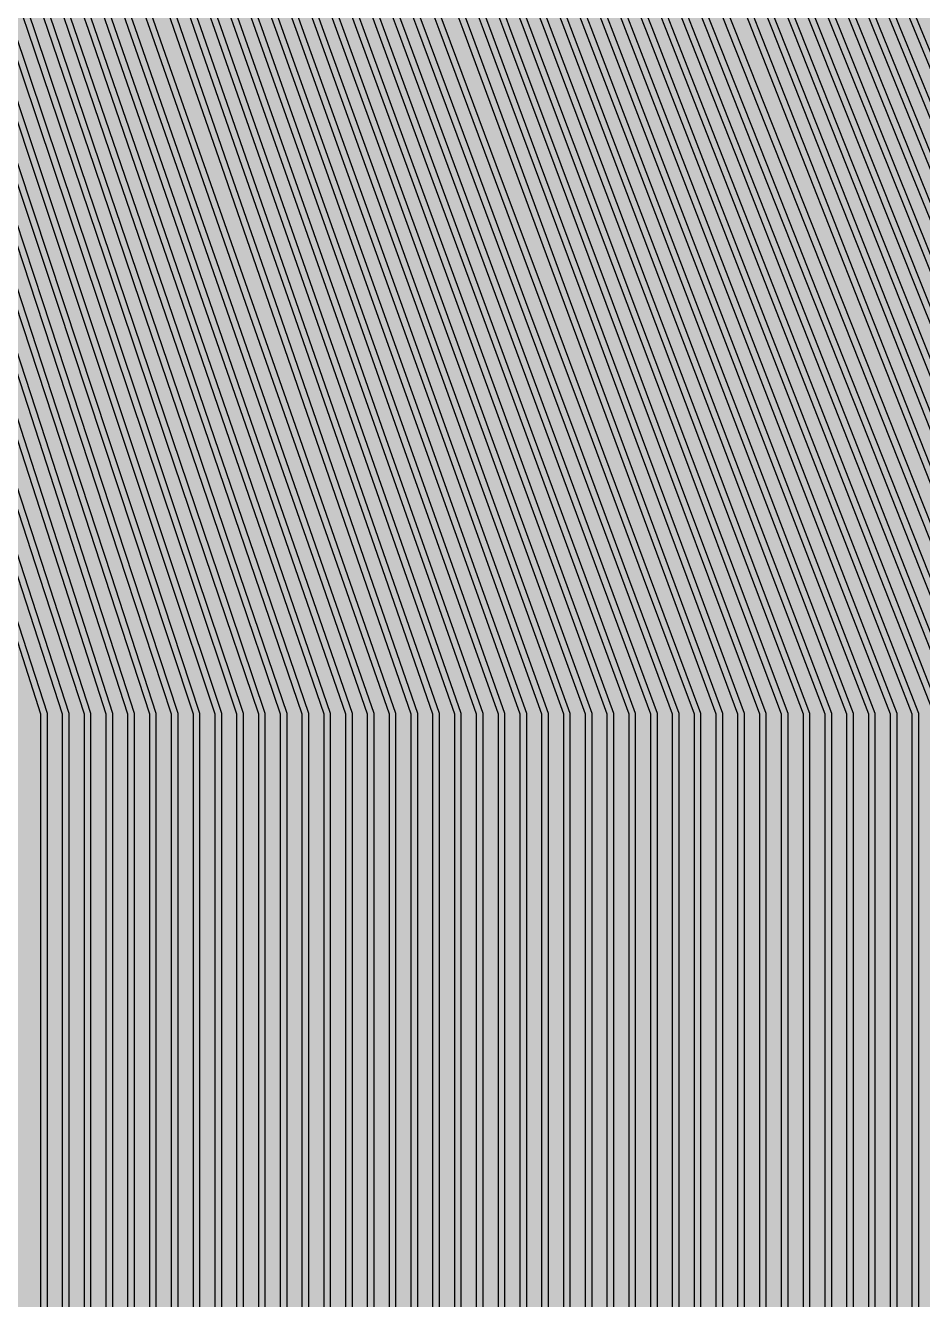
# Model space of a CAD drawing. Header units: metres. Extents: x -7231 to 10969, y -37556 to 1873.
# Drawn here: x 2965.6 to 3253.8, y -2220.2 to -1810.8 of the extents above; entities that cross this region are included whole.
import ezdxf

# ---------------------------------------------------------------- set-up
doc = ezdxf.new("R2010")
doc.units = ezdxf.units.M
doc.layers.add('Metal1', color=4, linetype='CONTINUOUS')
doc.layers.add('Polyimide', color=7, linetype='CONTINUOUS')

msp = doc.modelspace()

# ---------------------------------------------------------------- hatches: boundary and pattern name
at = {"layer": 'Polyimide'}
msp.add_hatch(color=7, dxfattribs=at).paths.add_polyline_path([(4065.69, -468), (4066.67, -501.99), (4068.51, -535.99), (4071.41, -569.99), (4075.54, -603.99), (4081.04, -637.99), (4088.01, -671.99), (4096.52, -705.98), (4106.62, -739.98), (4118.33, -773.98), (4131.63, -807.98), (4146.49, -841.98), (4162.87, -875.98), (4180.68, -909.97), (4199.83, -943.97), (4220.22, -977.97), (4241.73, -1011.97), (4264.21, -1045.97), (4287.52, -1079.96), (4311.51, -1113.96), (4336.01, -1147.96), (4360.86, -1181.96), (4385.88, -1215.96), (4410.89, -1249.96), (4435.74, -1283.95), (4460.24, -1317.95), (4484.23, -1351.95), (4507.54, -1385.95), (4530.02, -1419.95), (4551.53, -1453.94), (4571.92, -1487.94), (4591.07, -1521.94), (4608.88, -1555.94), (4625.26, -1589.94), (4640.12, -1623.94), (4653.42, -1657.93), (4665.13, -1691.93), (4675.23, -1725.93), (4683.74, -1759.93), (4690.71, -1793.93), (4696.21, -1827.93), (4700.34, -1861.92), (4703.24, -1895.92), (4705.08, -1929.92), (4706.06, -1963.92), (4706.44, -1997.92), (4706.5, -2031.91), (4706.5, -4793.02), (4709.95, -4838.39), (4720.22, -4882.71), (4737.08, -4924.98), (4760.13, -4964.2), (4788.85, -4999.49), (4822.58, -5030.03), (4860.53, -5055.12), (4901.85, -5074.18), (4901.85, -5074.18), (4970.68, -5105.23), (5034.7, -5145.26), (5092.76, -5193.54), (5143.8, -5249.19), (5186.89, -5311.2), (5221.24, -5378.44), (5246.23, -5449.69), (5261.41, -5523.66), (5266.5, -5599), (5261.41, -5674.34), (5246.23, -5748.31), (5221.24, -5819.56), (5186.89, -5886.8), (5143.8, -5948.81), (5092.76, -6004.46), (5034.7, -6052.74), (4970.68, -6092.77), (4901.85, -6123.82), (4860.53, -6142.88), (4822.58, -6167.97), (4788.85, -6198.51), (4760.13, -6233.8), (4737.08, -6273.02), (4720.22, -6315.29), (4709.95, -6359.61), (4706.5, -6404.98), (4706.5, -9221.52), (4709.95, -9266.88), (4720.22, -9311.21), (4737.08, -9353.47), (4760.13, -9392.7), (4788.85, -9427.98), (4822.58, -9458.52), (4860.53, -9483.61), (4901.85, -9502.67), (4970.68, -9533.72), (5034.7, -9573.75), (5092.76, -9622.03), (5143.8, -9677.68), (5186.89, -9739.69), (5221.24, -9806.94), (5246.23, -9878.19), (5261.41, -9952.16), (5266.5, -10027.49), (5261.41, -10102.83), (5246.23, -10176.8), (5221.24, -10248.05), (5186.89, -10315.3), (5143.8, -10377.31), (5092.76, -10432.96), (5034.7, -10481.24), (4970.68, -10521.27), (4901.85, -10552.32), (4860.53, -10571.38), (4822.58, -10596.46), (4788.85, -10627), (4760.13, -10662.29), (4737.08, -10701.52), (4720.22, -10743.78), (4709.95, -10788.1), (4706.5, -10833.47), (4706.5, -13650.01), (4709.95, -13695.38), (4720.22, -13739.7), (4737.08, -13781.96), (4760.13, -13821.19), (4788.85, -13856.48), (4822.58, -13887.02), (4860.53, -13912.11), (4901.85, -13931.17), (4970.68, -13962.22), (5034.7, -14002.25), (5092.76, -14050.53), (5143.8, -14106.18), (5186.89, -14168.19), (5221.24, -14235.43), (5246.23, -14306.68), (5261.41, -14380.65), (5266.5, -14455.99), (5261.41, -14531.33), (5246.23, -14605.29), (5221.24, -14676.55), (5186.89, -14743.79), (5143.8, -14805.8), (5092.76, -14861.45), (5034.7, -14909.73), (4970.68, -14949.76), (4901.85, -14980.81), (4860.53, -14999.87), (4822.58, -15024.96), (4788.85, -15055.5), (4760.13, -15090.79), (4737.08, -15130.01), (4720.22, -15172.27), (4709.95, -15216.6), (4706.5, -15261.97), (4706.5, -15455.99), (4720.95, -15750.04), (4764.14, -16041.26), (4835.68, -16326.84), (4934.86, -16604.04), (5060.74, -16870.18), (5212.09, -17122.7), (5387.47, -17359.17), (5585.18, -17577.31), (5803.32, -17775.02), (6039.79, -17950.4), (6292.31, -18101.75), (6558.45, -18227.63), (6835.65, -18326.81), (7121.23, -18398.34), (7412.45, -18441.54), (7706.5, -18455.99), (9969.01, -18455.99), (10047.42, -18459.84), (10125.08, -18471.36), (10201.23, -18490.44), (10275.15, -18516.89), (10346.12, -18550.45), (10413.46, -18590.81), (10476.52, -18637.58), (10534.69, -18690.3), (10587.41, -18748.47), (10634.18, -18811.53), (10674.54, -18878.87), (10708.11, -18949.84), (10734.56, -19023.76), (10753.63, -19099.92), (10765.15, -19177.58), (10769.01, -19255.99), (10769.01, -20895.8), (10730.24, -20951.41), (10694.6, -21009.08), (10662.21, -21068.63), (10633.17, -21129.89), (10607.55, -21192.66), (10585.45, -21256.74), (10566.93, -21321.96), (10552.05, -21388.09), (10540.84, -21454.95), (10533.35, -21522.33), (10529.6, -21590.02), (10529.6, -21657.81), (10533.35, -21725.5), (10540.84, -21792.87), (10552.05, -21859.73), (10566.93, -21925.87), (10585.45, -21991.08), (10607.55, -22055.17), (10633.17, -22117.94), (10662.21, -22179.19), (10694.6, -22238.74), (10730.24, -22296.41), (10769.01, -22352.03), (10769.01, -32454.24), (10728.74, -32510.49), (10691.72, -32568.92), (10658.05, -32629.35), (10627.85, -32691.58), (10601.2, -32755.42), (10578.21, -32820.67), (10558.93, -32887.1), (10543.44, -32954.52), (10531.77, -33022.71), (10523.97, -33091.44), (10520.07, -33160.51), (10520.07, -33229.69), (10523.97, -33298.75), (10531.77, -33367.49), (10543.44, -33435.67), (10558.93, -33503.09), (10578.21, -33569.53), (10601.2, -33634.77), (10627.85, -33698.61), (10658.05, -33760.85), (10691.72, -33821.28), (10728.74, -33879.71), (10769.01, -33935.96), (10769.01, -36556), (10765.15, -36634.41), (10753.63, -36712.07), (10734.56, -36788.23), (10708.11, -36862.15), (10674.54, -36933.12), (10634.18, -37000.46), (10587.41, -37063.51), (10534.69, -37121.69), (10476.52, -37174.41), (10413.46, -37221.18), (10346.12, -37261.54), (10275.15, -37295.1), (10201.23, -37321.55), (10125.08, -37340.63), (10047.42, -37352.15), (9969.01, -37356), (-6231.01, -37356), (-6309.42, -37352.15), (-6387.08, -37340.63), (-6463.23, -37321.55), (-6537.15, -37295.1), (-6608.12, -37261.54), (-6675.46, -37221.18), (-6738.52, -37174.41), (-6796.69, -37121.69), (-6849.41, -37063.51), (-6896.18, -37000.46), (-6936.54, -36933.12), (-6970.11, -36862.15), (-6996.56, -36788.23), (-7015.63, -36712.07), (-7027.15, -36634.41), (-7031.01, -36556), (-7031.01, -33936), (-6990.74, -33879.75), (-6953.7, -33821.31), (-6920.03, -33760.88), (-6889.82, -33698.64), (-6863.18, -33634.8), (-6840.18, -33569.55), (-6820.9, -33503.11), (-6805.4, -33435.69), (-6793.74, -33367.49), (-6785.94, -33298.75), (-6782.03, -33229.68), (-6782.03, -33160.5), (-6785.94, -33091.43), (-6793.74, -33022.69), (-6805.4, -32954.5), (-6820.9, -32887.07), (-6840.18, -32820.63), (-6863.18, -32755.39), (-6889.82, -32691.54), (-6920.03, -32629.3), (-6953.7, -32568.87), (-6990.74, -32510.43), (-7031.01, -32454.18), (-7031.01, -22364.83), (-6990.74, -22308.58), (-6953.7, -22250.14), (-6920.03, -22189.71), (-6889.82, -22127.47), (-6863.18, -22063.62), (-6840.18, -21998.38), (-6820.9, -21931.94), (-6805.4, -21864.51), (-6793.74, -21796.32), (-6785.94, -21727.58), (-6782.03, -21658.51), (-6782.03, -21589.33), (-6785.94, -21520.26), (-6793.74, -21451.52), (-6805.4, -21383.32), (-6820.9, -21315.9), (-6840.18, -21249.46), (-6863.18, -21184.21), (-6889.82, -21120.37), (-6920.03, -21058.13), (-6953.7, -20997.7), (-6990.74, -20939.26), (-7031.01, -20883.01), (-7031.01, -19255.99), (-7027.15, -19177.58), (-7015.63, -19099.92), (-6996.56, -19023.76), (-6970.11, -18949.84), (-6936.54, -18878.87), (-6896.18, -18811.53), (-6849.41, -18748.47), (-6796.69, -18690.3), (-6738.52, -18637.58), (-6675.46, -18590.81), (-6608.12, -18550.45), (-6537.15, -18516.89), (-6463.23, -18490.44), (-6387.08, -18471.36), (-6309.42, -18459.84), (-6231.01, -18455.99), (-3968.5, -18455.99), (-3674.45, -18441.54), (-3383.23, -18398.34), (-3097.65, -18326.81), (-2820.45, -18227.63), (-2554.31, -18101.75), (-2301.79, -17950.4), (-2065.32, -17775.02), (-1847.18, -17577.31), (-1649.47, -17359.17), (-1474.09, -17122.7), (-1322.74, -16870.18), (-1196.86, -16604.04), (-1097.68, -16326.84), (-1026.14, -16041.26), (-982.95, -15750.04), (-968.5, -15455.99), (-968.5, -15261.97), (-971.95, -15216.6), (-982.22, -15172.27), (-999.08, -15130.01), (-1022.13, -15090.79), (-1050.85, -15055.5), (-1084.58, -15024.96), (-1122.53, -14999.87), (-1163.85, -14980.81), (-1232.68, -14949.76), (-1296.7, -14909.73), (-1354.76, -14861.45), (-1405.8, -14805.8), (-1448.89, -14743.79), (-1483.24, -14676.55), (-1508.23, -14605.29), (-1523.41, -14531.33), (-1528.5, -14455.99), (-1523.41, -14380.65), (-1508.23, -14306.68), (-1483.24, -14235.43), (-1448.89, -14168.19), (-1405.8, -14106.18), (-1354.76, -14050.53), (-1296.7, -14002.25), (-1232.68, -13962.22), (-1163.85, -13931.17), (-1122.53, -13912.11), (-1084.58, -13887.02), (-1050.85, -13856.48), (-1022.13, -13821.19), (-999.08, -13781.96), (-982.22, -13739.7), (-971.95, -13695.38), (-968.5, -13650.01), (-968.5, -12309.64), (-971.95, -12264.27), (-982.22, -12219.94), (-999.08, -12177.68), (-1022.13, -12138.46), (-1050.85, -12103.17), (-1084.58, -12072.63), (-1122.53, -12047.54), (-1163.85, -12028.48), (-1232.68, -11997.43), (-1296.7, -11957.4), (-1354.76, -11909.12), (-1405.8, -11853.47), (-1448.89, -11791.46), (-1483.24, -11724.22), (-1508.23, -11652.96), (-1523.41, -11579), (-1528.5, -11503.66), (-1523.41, -11428.32), (-1508.23, -11354.35), (-1483.24, -11283.1), (-1448.89, -11215.86), (-1405.8, -11153.85), (-1354.76, -11098.2), (-1296.7, -11049.92), (-1232.68, -11009.89), (-1163.85, -10978.84), (-1122.53, -10959.78), (-1084.58, -10934.69), (-1050.85, -10904.15), (-1022.13, -10868.86), (-999.08, -10829.63), (-982.22, -10787.37), (-971.95, -10743.05), (-968.5, -10697.68), (-968.5, -9357.31), (-971.95, -9311.94), (-982.22, -9267.62), (-999.08, -9225.35), (-1022.13, -9186.13), (-1050.85, -9150.84), (-1084.58, -9120.3), (-1122.53, -9095.21), (-1163.85, -9076.15), (-1163.85, -9076.15), (-1232.68, -9045.1), (-1296.7, -9005.07), (-1354.76, -8956.79), (-1405.8, -8901.14), (-1448.89, -8839.13), (-1483.24, -8771.89), (-1508.23, -8700.64), (-1523.41, -8626.67), (-1528.5, -8551.33), (-1523.41, -8475.99), (-1508.23, -8402.02), (-1483.24, -8330.77), (-1448.89, -8263.53), (-1405.8, -8201.52), (-1354.76, -8145.87), (-1296.7, -8097.59), (-1232.68, -8057.56), (-1163.85, -8026.51), (-1163.85, -8026.51), (-1122.53, -8007.45), (-1084.58, -7982.36), (-1050.85, -7951.82), (-1022.13, -7916.53), (-999.08, -7877.31), (-982.22, -7835.04), (-971.95, -7790.72), (-968.5, -7745.35), (-968.5, -6404.98), (-971.95, -6359.61), (-982.22, -6315.29), (-999.08, -6273.02), (-1022.13, -6233.8), (-1050.85, -6198.51), (-1084.58, -6167.97), (-1122.53, -6142.88), (-1163.85, -6123.82), (-1163.85, -6123.82), (-1232.68, -6092.77), (-1296.7, -6052.74), (-1354.76, -6004.46), (-1405.8, -5948.81), (-1448.89, -5886.8), (-1483.24, -5819.56), (-1508.23, -5748.31), (-1523.41, -5674.34), (-1528.5, -5599), (-1523.41, -5523.66), (-1508.23, -5449.69), (-1483.24, -5378.44), (-1448.89, -5311.2), (-1405.8, -5249.19), (-1354.76, -5193.54), (-1296.7, -5145.26), (-1232.68, -5105.23), (-1163.85, -5074.18), (-1163.85, -5074.18), (-1122.53, -5055.12), (-1084.58, -5030.03), (-1050.85, -4999.49), (-1022.13, -4964.2), (-999.08, -4924.98), (-982.22, -4882.71), (-971.95, -4838.39), (-968.5, -4793.02), (-968.5, -2031.91), (-968.44, -1997.92), (-968.06, -1963.92), (-967.05, -1929.92), (-965.18, -1895.92), (-962.22, -1861.92), (-958.01, -1827.93), (-952.41, -1793.93), (-945.31, -1759.93), (-936.64, -1725.93), (-926.35, -1691.93), (-914.43, -1657.93), (-900.88, -1623.94), (-885.74, -1589.94), (-869.05, -1555.94), (-850.91, -1521.94), (-831.4, -1487.94), (-810.63, -1453.94), (-788.72, -1419.95), (-765.82, -1385.95), (-742.07, -1351.95), (-717.63, -1317.95), (-692.67, -1283.95), (-667.36, -1249.96), (-641.88, -1215.96), (-616.39, -1181.96), (-591.08, -1147.96), (-566.12, -1113.96), (-541.68, -1079.96), (-517.93, -1045.97), (-495.03, -1011.97), (-473.12, -977.97), (-452.35, -943.97), (-432.84, -909.97), (-414.7, -875.98), (-398.01, -841.98), (-382.87, -807.98), (-369.32, -773.98), (-357.4, -739.98), (-347.11, -705.98), (-338.44, -671.99), (-331.34, -637.99), (-325.74, -603.99), (-321.53, -569.99), (-318.57, -535.99), (-316.7, -501.99), (-315.69, -468), (-315.31, -434), (-315.25, -400), (-315.25, 401), (-315.25, 451), (-315.25, 1644), (-270.25, 1644), (-270.03, 1637.13), (-269.35, 1630.29), (-268.23, 1623.52), (-266.67, 1616.82), (-264.68, 1610.25), (-262.26, 1603.82), (-259.42, 1597.56), (-256.18, 1591.5), (-252.55, 1585.67), (-248.55, 1580.08), (-244.19, 1574.77), (-239.5, 1569.75), (-234.48, 1565.06), (-229.17, 1560.7), (-223.58, 1556.7), (-217.75, 1553.07), (-211.69, 1549.83), (-205.43, 1546.99), (-199, 1544.57), (-192.43, 1542.58), (-185.73, 1541.02), (-178.96, 1539.9), (-172.12, 1539.22), (-165.25, 1539), (-158.38, 1539.22), (-151.54, 1539.9), (-144.77, 1541.02), (-138.07, 1542.58), (-131.5, 1544.57), (-125.07, 1546.99), (-118.81, 1549.83), (-112.75, 1553.07), (-106.92, 1556.7), (-101.33, 1560.7), (-96.02, 1565.06), (-91, 1569.75), (-86.31, 1574.77), (-81.95, 1580.08), (-77.95, 1585.67), (-74.32, 1591.5), (-71.08, 1597.56), (-68.24, 1603.82), (-65.82, 1610.25), (-63.83, 1616.82), (-62.27, 1623.52), (-61.15, 1630.29), (-60.47, 1637.13), (-60.25, 1644), (1853, 1644), (1853, 1573), (3815.25, 1573), (3815.46, 1579.54), (3816.11, 1586.05), (3817.17, 1592.51), (3818.66, 1598.88), (3820.56, 1605.14), (3822.86, 1611.27), (3825.56, 1617.23), (3828.65, 1623), (3832.1, 1628.56), (3835.91, 1633.88), (3840.07, 1638.93), (3844.54, 1643.71), (3849.32, 1648.18), (3854.37, 1652.34), (3859.69, 1656.15), (3865.25, 1659.6), (3871.02, 1662.69), (3876.98, 1665.39), (3883.11, 1667.69), (3889.37, 1669.59), (3895.74, 1671.08), (3902.2, 1672.14), (3908.71, 1672.79), (3915.25, 1673), (3921.79, 1672.79), (3928.3, 1672.14), (3934.76, 1671.08), (3941.13, 1669.59), (3947.39, 1667.69), (3953.52, 1665.39), (3959.48, 1662.69), (3965.25, 1659.6), (3970.81, 1656.15), (3976.13, 1652.34), (3981.18, 1648.18), (3985.96, 1643.71), (3990.43, 1638.93), (3994.59, 1633.88), (3998.4, 1628.56), (4001.85, 1623), (4004.94, 1617.23), (4007.64, 1611.27), (4009.94, 1605.14), (4011.84, 1598.88), (4013.33, 1592.51), (4014.39, 1586.05), (4015.04, 1579.54), (4015.25, 1573), (4065.25, 1573), (4065.25, 451), (4065.25, 401), (4065.25, -400), (4065.31, -434), (4065.69, -468)])

# ---------------------------------------------------------------- linework, layer by layer
at = {"layer": 'Metal1'}
for points in [[(2970.5, -16631.91), (2970.5, -2032.07), (2956.33, -1988.2), (2942.11, -1944.18), (2927.89, -1900.16), (2913.68, -1856.15), (2899.46, -1812.13), (2885.24, -1768.11), (2871.05, -1724.08), (2857.2, -1680.06), (2843.76, -1636.03), (2830.74, -1592), (2818.13, -1547.98), (2805.92, -1503.95), (2794.11, -1459.92), (2782.69, -1415.9), (2771.66, -1371.87)], [(2773.6, -1371.39), (2784.63, -1415.4), (2796.05, -1459.41), (2807.85, -1503.42), (2820.06, -1547.43), (2832.66, -1591.44), (2845.68, -1635.46), (2859.11, -1679.47), (2872.95, -1723.48), (2887.14, -1767.49), (2901.36, -1811.51), (2915.58, -1855.53), (2929.8, -1899.55), (2944.01, -1943.57), (2958.23, -1987.59), (2972.5, -2031.76), (2972.5, -16631.91)], [(2977.5, -16631.91), (2977.5, -2032.07), (2963.23, -1988.2), (2948.92, -1944.19), (2934.61, -1900.17), (2920.29, -1856.15), (2905.98, -1812.13), (2891.66, -1768.11), (2877.38, -1724.09), (2863.43, -1680.06), (2849.91, -1636.03), (2836.8, -1592.01), (2824.11, -1547.98), (2811.81, -1503.95), (2799.92, -1459.92), (2788.42, -1415.9), (2777.31, -1371.87)], [(2779.26, -1371.39), (2790.36, -1415.4), (2801.86, -1459.41), (2813.74, -1503.42), (2826.03, -1547.43), (2838.72, -1591.44), (2851.82, -1635.45), (2865.34, -1679.46), (2879.28, -1723.48), (2893.57, -1767.49), (2907.88, -1811.51), (2922.19, -1855.53), (2936.51, -1899.55), (2950.82, -1943.57), (2965.14, -1987.59), (2979.5, -2031.76), (2979.5, -16631.91)], [(2984.5, -16631.91), (2984.5, -2032.07), (2970.2, -1988.21), (2955.84, -1944.19), (2941.49, -1900.17), (2927.14, -1856.15), (2912.79, -1812.13), (2898.43, -1768.11), (2884.11, -1724.09), (2870.13, -1680.06), (2856.57, -1636.03), (2843.42, -1592.01), (2830.69, -1547.98), (2818.37, -1503.95), (2806.45, -1459.92), (2794.92, -1415.9), (2783.78, -1371.87)], [(2785.72, -1371.39), (2796.85, -1415.4), (2808.38, -1459.41), (2820.3, -1503.42), (2832.62, -1547.43), (2845.34, -1591.44), (2858.48, -1635.45), (2872.03, -1679.46), (2886.01, -1723.48), (2900.34, -1767.49), (2914.69, -1811.51), (2929.04, -1855.53), (2943.39, -1899.55), (2957.75, -1943.57), (2972.1, -1987.59), (2986.5, -2031.76), (2986.5, -16631.91)], [(2991.5, -16631.91), (2991.5, -2032.07), (2977.35, -1988.2), (2963.15, -1944.18), (2948.95, -1900.16), (2934.75, -1856.15), (2920.55, -1812.13), (2906.35, -1768.11), (2892.18, -1724.08), (2878.35, -1680.06), (2864.93, -1636.03), (2851.93, -1592), (2839.34, -1547.98), (2827.15, -1503.95), (2815.35, -1459.92), (2803.94, -1415.89), (2792.92, -1371.87)], [(2794.87, -1371.39), (2805.88, -1415.4), (2817.28, -1459.41), (2829.08, -1503.42), (2841.26, -1547.43), (2853.85, -1591.45), (2866.85, -1635.46), (2880.26, -1679.47), (2894.09, -1723.48), (2908.26, -1767.49), (2922.46, -1811.51), (2936.66, -1855.53), (2950.85, -1899.55), (2965.05, -1943.57), (2979.25, -1987.59), (2993.5, -2031.76), (2993.5, -16631.91)], [(2998.5, -16631.91), (2998.5, -2032.07), (2984.25, -1988.2), (2969.96, -1944.19), (2955.66, -1900.17), (2941.37, -1856.15), (2927.07, -1812.13), (2912.78, -1768.11), (2898.51, -1724.09), (2884.58, -1680.06), (2871.08, -1636.03), (2857.99, -1592), (2845.31, -1547.98), (2833.04, -1503.95), (2821.16, -1459.92), (2809.68, -1415.9), (2798.58, -1371.87)], [(2800.52, -1371.39), (2811.61, -1415.4), (2823.09, -1459.41), (2834.96, -1503.42), (2847.23, -1547.43), (2859.91, -1591.44), (2872.99, -1635.45), (2886.49, -1679.46), (2900.42, -1723.48), (2914.68, -1767.49), (2928.98, -1811.51), (2943.27, -1855.53), (2957.57, -1899.55), (2971.86, -1943.57), (2986.16, -1987.59), (3000.5, -2031.76), (3000.5, -16631.91)], [(3005.5, -16631.91), (3005.5, -2032.07), (2991.16, -1988.21), (2976.77, -1944.19), (2962.38, -1900.17), (2947.99, -1856.15), (2933.6, -1812.13), (2919.2, -1768.11), (2904.84, -1724.09), (2890.82, -1680.06), (2877.22, -1636.03), (2864.05, -1592.01), (2851.28, -1547.98), (2838.93, -1503.95), (2826.97, -1459.92), (2815.41, -1415.9), (2804.24, -1371.87)], [(2806.18, -1371.39), (2817.35, -1415.4), (2828.9, -1459.41), (2840.85, -1503.42), (2853.21, -1547.43), (2865.97, -1591.44), (2879.14, -1635.45), (2892.73, -1679.46), (2906.74, -1723.47), (2921.11, -1767.49), (2935.5, -1811.51), (2949.89, -1855.53), (2964.28, -1899.55), (2978.67, -1943.57), (2993.06, -1987.58), (3007.5, -2031.76), (3007.5, -16631.91)], [(3012.5, -16631.91), (3012.5, -2032.08), (2998.06, -1988.21), (2983.58, -1944.19), (2969.09, -1900.17), (2954.6, -1856.15), (2940.12, -1812.13), (2925.63, -1768.11), (2911.17, -1724.09), (2897.06, -1680.06), (2883.37, -1636.04), (2870.11, -1592.01), (2857.26, -1547.98), (2844.82, -1503.95), (2832.78, -1459.93), (2821.14, -1415.9), (2809.9, -1371.87)], [(2811.84, -1371.39), (2823.08, -1415.4), (2834.71, -1459.41), (2846.74, -1503.42), (2859.18, -1547.43), (2872.02, -1591.44), (2885.28, -1635.45), (2898.96, -1679.46), (2913.07, -1723.47), (2927.53, -1767.49), (2942.02, -1811.51), (2956.5, -1855.53), (2970.99, -1899.54), (2985.48, -1943.56), (2999.96, -1987.58), (3014.5, -2031.75), (3014.5, -16631.91)], [(3019.5, -16631.91), (3019.5, -2032.08), (3004.97, -1988.21), (2990.39, -1944.19), (2975.8, -1900.17), (2961.22, -1856.15), (2946.64, -1812.13), (2932.05, -1768.11), (2917.5, -1724.09), (2903.29, -1680.07), (2889.52, -1636.04), (2876.16, -1592.01), (2863.23, -1547.98), (2850.71, -1503.96), (2838.59, -1459.93), (2826.88, -1415.9), (2815.56, -1371.87)], [(2817.5, -1371.38), (2828.81, -1415.39), (2840.52, -1459.41), (2852.63, -1503.42), (2865.15, -1547.43), (2878.08, -1591.44), (2891.43, -1635.45), (2905.2, -1679.46), (2919.4, -1723.47), (2933.95, -1767.49), (2948.54, -1811.5), (2963.12, -1855.52), (2977.7, -1899.54), (2992.28, -1943.56), (3006.87, -1987.58), (3021.5, -2031.75), (3021.5, -16631.91)], [(3026.5, -16631.91), (3026.5, -2032.08), (3011.87, -1988.21), (2997.19, -1944.19), (2982.52, -1900.17), (2967.84, -1856.15), (2953.16, -1812.14), (2938.48, -1768.12), (2923.83, -1724.09), (2909.53, -1680.07), (2895.66, -1636.04), (2882.22, -1592.01), (2869.2, -1547.98), (2856.6, -1503.96), (2844.4, -1459.93), (2832.61, -1415.9), (2821.22, -1371.88)], [(2823.16, -1371.38), (2834.55, -1415.39), (2846.33, -1459.4), (2858.52, -1503.41), (2871.12, -1547.43), (2884.14, -1591.44), (2897.57, -1635.45), (2911.43, -1679.46), (2925.73, -1723.47), (2940.38, -1767.48), (2955.06, -1811.5), (2969.73, -1855.52), (2984.41, -1899.54), (2999.09, -1943.56), (3013.77, -1987.58), (3028.5, -2031.75), (3028.5, -16631.91)], [(3033.5, -16631.91), (3033.5, -2032.08), (3018.78, -1988.21), (3004, -1944.19), (2989.23, -1900.18), (2974.45, -1856.16), (2959.68, -1812.14), (2944.91, -1768.12), (2930.16, -1724.1), (2915.77, -1680.07), (2901.81, -1636.04), (2888.28, -1592.01), (2875.17, -1547.99), (2862.49, -1503.96), (2850.21, -1459.93), (2838.35, -1415.9), (2826.88, -1371.88)], [(2828.82, -1371.38), (2840.28, -1415.39), (2852.14, -1459.4), (2864.41, -1503.41), (2877.09, -1547.42), (2890.19, -1591.43), (2903.72, -1635.45), (2917.67, -1679.46), (2932.06, -1723.47), (2946.8, -1767.48), (2961.58, -1811.5), (2976.35, -1855.52), (2991.12, -1899.54), (3005.9, -1943.56), (3020.67, -1987.58), (3035.5, -2031.75), (3035.5, -16631.91)], [(3040.5, -16631.91), (3040.5, -2032.08), (3025.68, -1988.22), (3010.81, -1944.2), (2995.94, -1900.18), (2981.07, -1856.16), (2966.2, -1812.14), (2951.33, -1768.12), (2936.49, -1724.1), (2922, -1680.07), (2907.95, -1636.04), (2894.34, -1592.02), (2881.15, -1547.99), (2868.38, -1503.96), (2856.02, -1459.93), (2844.08, -1415.91), (2832.54, -1371.88)], [(2834.48, -1371.38), (2846.01, -1415.39), (2857.95, -1459.4), (2870.3, -1503.41), (2883.07, -1547.42), (2896.25, -1591.43), (2909.86, -1635.44), (2923.9, -1679.45), (2938.39, -1723.47), (2953.23, -1767.48), (2968.1, -1811.5), (2982.97, -1855.52), (2997.84, -1899.54), (3012.71, -1943.56), (3027.58, -1987.58), (3042.5, -2031.75), (3042.5, -16631.91)], [(3047.5, -16631.91), (3047.5, -2032.08), (3032.59, -1988.22), (3017.62, -1944.2), (3002.65, -1900.18), (2987.69, -1856.16), (2972.72, -1812.14), (2957.76, -1768.12), (2942.82, -1724.1), (2928.24, -1680.07), (2914.1, -1636.04), (2900.39, -1592.02), (2887.12, -1547.99), (2874.27, -1503.96), (2861.84, -1459.93), (2849.81, -1415.91), (2838.2, -1371.88)], [(2840.13, -1371.38), (2851.75, -1415.39), (2863.76, -1459.4), (2876.19, -1503.41), (2889.04, -1547.42), (2902.31, -1591.43), (2916.01, -1635.44), (2930.14, -1679.45), (2944.72, -1723.46), (2959.65, -1767.48), (2974.62, -1811.5), (2989.58, -1855.52), (3004.55, -1899.54), (3019.51, -1943.55), (3034.48, -1987.57), (3049.5, -2031.75), (3049.5, -16631.91)], [(3054.5, -16631.91), (3054.5, -2032.08), (3039.49, -1988.22), (3024.43, -1944.2), (3009.37, -1900.18), (2994.31, -1856.16), (2979.24, -1812.14), (2964.18, -1768.12), (2949.15, -1724.1), (2934.47, -1680.07), (2920.24, -1636.05), (2906.45, -1592.02), (2893.09, -1547.99), (2880.16, -1503.96), (2867.65, -1459.94), (2855.55, -1415.91), (2843.86, -1371.88)], [(2845.79, -1371.38), (2857.48, -1415.39), (2869.57, -1459.4), (2882.08, -1503.41), (2895.01, -1547.42), (2908.36, -1591.43), (2922.15, -1635.44), (2936.37, -1679.45), (2951.04, -1723.46), (2966.07, -1767.48), (2981.14, -1811.5), (2996.2, -1855.51), (3011.26, -1899.53), (3026.32, -1943.55), (3041.38, -1987.57), (3056.5, -2031.75), (3056.5, -16631.91)], [(3061.5, -16631.91), (3061.5, -2032.08), (3046.4, -1988.22), (3031.24, -1944.2), (3016.08, -1900.18), (3000.92, -1856.16), (2985.76, -1812.15), (2970.61, -1768.13), (2955.48, -1724.1), (2940.71, -1680.08), (2926.39, -1636.05), (2912.51, -1592.02), (2899.07, -1547.99), (2886.05, -1503.97), (2873.46, -1459.94), (2861.28, -1415.91), (2849.52, -1371.88)], [(2851.45, -1371.37), (2863.21, -1415.39), (2875.38, -1459.4), (2887.97, -1503.41), (2900.98, -1547.42), (2914.42, -1591.43), (2928.29, -1635.44), (2942.61, -1679.45), (2957.37, -1723.46), (2972.5, -1767.48), (2987.66, -1811.49), (3002.81, -1855.51), (3017.97, -1899.53), (3033.13, -1943.55), (3048.29, -1987.57), (3063.5, -2031.75), (3063.5, -16631.91)], [(3068.5, -16631.91), (3068.5, -2032.08), (3053.3, -1988.22), (3038.05, -1944.2), (3022.79, -1900.18), (3007.54, -1856.17), (2992.29, -1812.15), (2977.03, -1768.13), (2961.81, -1724.1), (2946.95, -1680.08), (2932.54, -1636.05), (2918.57, -1592.02), (2905.04, -1547.99), (2891.94, -1503.97), (2879.27, -1459.94), (2867.02, -1415.91), (2855.18, -1371.88)], [(2857.11, -1371.37), (2868.94, -1415.38), (2881.19, -1459.39), (2893.86, -1503.41), (2906.95, -1547.42), (2920.48, -1591.43), (2934.44, -1635.44), (2948.84, -1679.45), (2963.7, -1723.46), (2978.92, -1767.47), (2994.18, -1811.49), (3009.43, -1855.51), (3024.68, -1899.53), (3039.94, -1943.55), (3055.19, -1987.57), (3070.5, -2031.75), (3070.5, -16631.91)], [(3075.5, -16631.91), (3075.5, -2032.08), (3060.21, -1988.22), (3044.86, -1944.21), (3029.51, -1900.19), (3014.16, -1856.17), (2998.81, -1812.15), (2983.46, -1768.13), (2968.14, -1724.11), (2953.18, -1680.08), (2938.68, -1636.05), (2924.63, -1592.02), (2911.01, -1548), (2897.83, -1503.97), (2885.08, -1459.94), (2872.75, -1415.91), (2860.84, -1371.89)], [(2862.77, -1371.37), (2874.68, -1415.38), (2887, -1459.39), (2899.75, -1503.4), (2912.93, -1547.41), (2926.53, -1591.42), (2940.58, -1635.43), (2955.08, -1679.45), (2970.03, -1723.46), (2985.35, -1767.47), (3000.7, -1811.49), (3016.05, -1855.51), (3031.4, -1899.53), (3046.74, -1943.55), (3062.09, -1987.57), (3077.5, -2031.75), (3077.5, -16631.91)], [(3082.5, -16631.91), (3082.5, -2032.08), (3067.17, -1988.23), (3051.78, -1944.21), (3036.39, -1900.19), (3021, -1856.17), (3005.62, -1812.15), (2990.23, -1768.13), (2974.87, -1724.11), (2959.88, -1680.08), (2945.34, -1636.05), (2931.25, -1592.02), (2917.6, -1548), (2904.39, -1503.97), (2891.6, -1459.94), (2879.24, -1415.91), (2867.3, -1371.89)], [(2869.23, -1371.37), (2881.17, -1415.38), (2893.53, -1459.39), (2906.31, -1503.4), (2919.51, -1547.41), (2933.16, -1591.42), (2947.24, -1635.43), (2961.77, -1679.44), (2976.76, -1723.46), (2992.12, -1767.47), (3007.5, -1811.49), (3022.89, -1855.51), (3038.28, -1899.53), (3053.67, -1943.55), (3069.06, -1987.57), (3084.5, -2031.74), (3084.5, -16631.91)], [(3089.5, -16631.91), (3089.5, -2032.08), (3074.32, -1988.22), (3059.09, -1944.2), (3043.85, -1900.18), (3028.62, -1856.17), (3013.38, -1812.15), (2998.15, -1768.13), (2982.94, -1724.1), (2968.1, -1680.08), (2953.71, -1636.05), (2939.76, -1592.02), (2926.24, -1547.99), (2913.16, -1503.97), (2900.51, -1459.94), (2888.27, -1415.91), (2876.44, -1371.88)], [(2878.38, -1371.37), (2890.2, -1415.38), (2902.43, -1459.39), (2915.08, -1503.41), (2928.16, -1547.42), (2941.67, -1591.43), (2955.61, -1635.44), (2970, -1679.45), (2984.83, -1723.46), (3000.04, -1767.47), (3015.27, -1811.49), (3030.51, -1855.51), (3045.74, -1899.53), (3060.98, -1943.55), (3076.21, -1987.57), (3091.5, -2031.75), (3091.5, -16631.91)], [(3096.5, -16631.91), (3096.5, -2032.08), (3081.23, -1988.22), (3065.89, -1944.21), (3050.56, -1900.19), (3035.23, -1856.17), (3019.9, -1812.15), (3004.57, -1768.13), (2989.27, -1724.11), (2974.34, -1680.08), (2959.85, -1636.05), (2945.81, -1592.02), (2932.22, -1548), (2919.05, -1503.97), (2906.32, -1459.94), (2894, -1415.91), (2882.1, -1371.89)], [(2884.04, -1371.37), (2895.93, -1415.38), (2908.24, -1459.39), (2920.97, -1503.4), (2934.13, -1547.41), (2947.72, -1591.42), (2961.75, -1635.44), (2976.23, -1679.45), (2991.16, -1723.46), (3006.46, -1767.47), (3021.79, -1811.49), (3037.12, -1855.51), (3052.45, -1899.53), (3067.78, -1943.55), (3083.11, -1987.57), (3098.5, -2031.75), (3098.5, -16631.91)], [(3103.5, -16631.91), (3103.5, -2032.08), (3088.13, -1988.23), (3072.7, -1944.21), (3057.28, -1900.19), (3041.85, -1856.17), (3026.42, -1812.15), (3011, -1768.13), (2995.6, -1724.11), (2980.57, -1680.08), (2966, -1636.05), (2951.87, -1592.03), (2938.19, -1548), (2924.94, -1503.97), (2912.13, -1459.94), (2899.74, -1415.91), (2887.76, -1371.89)], [(2889.7, -1371.37), (2901.66, -1415.38), (2914.05, -1459.39), (2926.86, -1503.4), (2940.1, -1547.41), (2953.78, -1591.42), (2967.9, -1635.43), (2982.47, -1679.44), (2997.49, -1723.45), (3012.89, -1767.47), (3028.31, -1811.49), (3043.74, -1855.51), (3059.16, -1899.53), (3074.59, -1943.55), (3090.02, -1987.56), (3105.5, -2031.74), (3105.5, -16631.91)], [(3110.5, -16631.91), (3110.5, -2032.09), (3095.03, -1988.23), (3079.51, -1944.21), (3063.99, -1900.19), (3048.47, -1856.17), (3032.95, -1812.15), (3017.42, -1768.13), (3001.93, -1724.11), (2986.81, -1680.08), (2972.14, -1636.05), (2957.93, -1592.03), (2944.16, -1548), (2930.83, -1503.97), (2917.94, -1459.94), (2905.47, -1415.92), (2893.42, -1371.89)], [(2895.35, -1371.37), (2907.4, -1415.38), (2919.86, -1459.39), (2932.75, -1503.4), (2946.07, -1547.41), (2959.84, -1591.42), (2974.04, -1635.43), (2988.7, -1679.44), (3003.82, -1723.45), (3019.31, -1767.47), (3034.83, -1811.49), (3050.35, -1855.51), (3065.88, -1899.52), (3081.4, -1943.54), (3096.92, -1987.56), (3112.5, -2031.74), (3112.5, -16631.91)], [(3117.5, -16631.91), (3117.5, -2032.09), (3101.94, -1988.23), (3086.32, -1944.21), (3070.7, -1900.19), (3055.09, -1856.17), (3039.47, -1812.15), (3023.85, -1768.13), (3008.26, -1724.11), (2993.04, -1680.08), (2978.29, -1636.06), (2963.99, -1592.03), (2950.14, -1548), (2936.72, -1503.97), (2923.75, -1459.95), (2911.2, -1415.92), (2899.08, -1371.89)], [(2901.01, -1371.37), (2913.13, -1415.38), (2925.67, -1459.39), (2938.64, -1503.4), (2952.05, -1547.41), (2965.89, -1591.42), (2980.19, -1635.43), (2994.94, -1679.44), (3010.15, -1723.45), (3025.73, -1767.47), (3041.35, -1811.49), (3056.97, -1855.5), (3072.59, -1899.52), (3088.21, -1943.54), (3103.82, -1987.56), (3119.5, -2031.74), (3119.5, -16631.91)], [(3124.5, -16631.91), (3124.5, -2032.09), (3108.84, -1988.23), (3093.13, -1944.21), (3077.42, -1900.19), (3061.7, -1856.17), (3045.99, -1812.16), (3030.27, -1768.14), (3014.59, -1724.11), (2999.28, -1680.09), (2984.43, -1636.06), (2970.05, -1592.03), (2956.11, -1548), (2942.62, -1503.97), (2929.56, -1459.95), (2916.94, -1415.92), (2904.74, -1371.89)], [(2906.67, -1371.37), (2918.86, -1415.38), (2931.48, -1459.39), (2944.53, -1503.4), (2958.02, -1547.41), (2971.95, -1591.42), (2986.33, -1635.43), (3001.17, -1679.44), (3016.48, -1723.45), (3032.16, -1767.46), (3047.87, -1811.48), (3063.59, -1855.5), (3079.3, -1899.52), (3095.01, -1943.54), (3110.73, -1987.56), (3126.5, -2031.74), (3126.5, -16631.91)], [(3131.5, -16631.91), (3131.5, -2032.09), (3115.75, -1988.23), (3099.94, -1944.21), (3084.13, -1900.2), (3068.32, -1856.18), (3052.51, -1812.16), (3036.7, -1768.14), (3020.92, -1724.12), (3005.52, -1680.09), (2990.58, -1636.06), (2976.1, -1592.03), (2962.08, -1548), (2948.51, -1503.98), (2935.37, -1459.95), (2922.67, -1415.92), (2910.4, -1371.89)], [(2912.33, -1371.36), (2924.6, -1415.38), (2937.29, -1459.39), (2950.42, -1503.4), (2963.99, -1547.41), (2978.01, -1591.42), (2992.48, -1635.43), (3007.41, -1679.44), (3022.81, -1723.45), (3038.58, -1767.46), (3054.39, -1811.48), (3070.2, -1855.5), (3086.01, -1899.52), (3101.82, -1943.54), (3117.63, -1987.56), (3133.5, -2031.74), (3133.5, -16631.91)], [(3138.5, -16631.91), (3138.5, -2032.09), (3122.65, -1988.24), (3106.75, -1944.22), (3090.84, -1900.2), (3074.94, -1856.18), (3059.03, -1812.16), (3043.13, -1768.14), (3027.25, -1724.12), (3011.75, -1680.09), (2996.73, -1636.06), (2982.16, -1592.03), (2968.05, -1548.01), (2954.4, -1503.98), (2941.18, -1459.95), (2928.4, -1415.92), (2916.06, -1371.89)], [(2917.99, -1371.36), (2930.33, -1415.37), (2943.1, -1459.38), (2956.31, -1503.39), (2969.96, -1547.4), (2984.06, -1591.41), (2998.62, -1635.42), (3013.64, -1679.43), (3029.13, -1723.45), (3045.01, -1767.46), (3060.91, -1811.48), (3076.82, -1855.5), (3092.72, -1899.52), (3108.63, -1943.54), (3124.53, -1987.56), (3140.5, -2031.74), (3140.5, -16631.91)], [(3145.5, -16631.91), (3145.5, -2032.09), (3129.56, -1988.24), (3113.56, -1944.22), (3097.56, -1900.2), (3081.55, -1856.18), (3065.55, -1812.16), (3049.55, -1768.14), (3033.58, -1724.12), (3017.99, -1680.09), (3002.87, -1636.06), (2988.22, -1592.04), (2974.03, -1548.01), (2960.29, -1503.98), (2946.99, -1459.95), (2934.14, -1415.92), (2921.72, -1371.9)], [(2923.65, -1371.36), (2936.06, -1415.37), (2948.91, -1459.38), (2962.2, -1503.39), (2975.93, -1547.4), (2990.12, -1591.41), (3004.77, -1635.42), (3019.88, -1679.43), (3035.46, -1723.44), (3051.43, -1767.46), (3067.43, -1811.48), (3083.43, -1855.5), (3099.44, -1899.52), (3115.44, -1943.53), (3131.44, -1987.55), (3147.5, -2031.74), (3147.5, -16631.91)], [(3152.5, -16631.91), (3152.5, -2032.09), (3136.46, -1988.24), (3120.37, -1944.22), (3104.27, -1900.2), (3088.17, -1856.18), (3072.07, -1812.16), (3055.98, -1768.14), (3039.91, -1724.12), (3024.23, -1680.09), (3009.02, -1636.07), (2994.28, -1592.04), (2980, -1548.01), (2966.18, -1503.98), (2952.8, -1459.95), (2939.87, -1415.93), (2927.38, -1371.9)], [(2929.31, -1371.36), (2941.79, -1415.37), (2954.72, -1459.38), (2968.09, -1503.39), (2981.91, -1547.4), (2996.18, -1591.41), (3010.91, -1635.42), (3026.11, -1679.43), (3041.79, -1723.44), (3057.85, -1767.46), (3073.95, -1811.48), (3090.05, -1855.5), (3106.15, -1899.51), (3122.24, -1943.53), (3138.34, -1987.55), (3154.5, -2031.74), (3154.5, -16631.91)], [(3159.5, -16631.91), (3159.5, -2032.09), (3143.37, -1988.24), (3127.17, -1944.22), (3110.98, -1900.2), (3094.79, -1856.18), (3078.59, -1812.16), (3062.4, -1768.15), (3046.24, -1724.12), (3030.46, -1680.1), (3015.16, -1636.07), (3000.34, -1592.04), (2985.97, -1548.01), (2972.07, -1503.98), (2958.61, -1459.95), (2945.61, -1415.93), (2933.04, -1371.9)], [(2934.96, -1371.36), (2947.53, -1415.37), (2960.53, -1459.38), (2973.98, -1503.39), (2987.88, -1547.4), (3002.23, -1591.41), (3017.06, -1635.42), (3032.35, -1679.43), (3048.12, -1723.44), (3064.28, -1767.46), (3080.47, -1811.47), (3096.67, -1855.49), (3112.86, -1899.51), (3129.05, -1943.53), (3145.25, -1987.55), (3161.5, -2031.74), (3161.5, -16631.91)], [(3166.5, -16631.91), (3166.5, -2032.09), (3150.27, -1988.24), (3133.98, -1944.22), (3117.69, -1900.2), (3101.41, -1856.19), (3085.12, -1812.17), (3068.83, -1768.15), (3052.57, -1724.12), (3036.7, -1680.1), (3021.31, -1636.07), (3006.39, -1592.04), (2991.95, -1548.01), (2977.96, -1503.98), (2964.42, -1459.96), (2951.34, -1415.93), (2938.7, -1371.9)], [(2940.62, -1371.36), (2953.26, -1415.37), (2966.34, -1459.38), (2979.87, -1503.39), (2993.85, -1547.4), (3008.29, -1591.41), (3023.2, -1635.42), (3038.58, -1679.43), (3054.45, -1723.44), (3070.7, -1767.45), (3086.99, -1811.47), (3103.28, -1855.49), (3119.57, -1899.51), (3135.86, -1943.53), (3152.15, -1987.55), (3168.5, -2031.74), (3168.5, -16631.91)], [(3173.5, -16631.91), (3173.5, -2032.09), (3157.18, -1988.24), (3140.79, -1944.23), (3124.41, -1900.21), (3108.02, -1856.19), (3091.64, -1812.17), (3075.25, -1768.15), (3058.9, -1724.13), (3042.93, -1680.1), (3027.45, -1636.07), (3012.45, -1592.04), (2997.92, -1548.01), (2983.85, -1503.99), (2970.24, -1459.96), (2957.07, -1415.93), (2944.36, -1371.9)], [(2946.28, -1371.36), (2958.99, -1415.37), (2972.15, -1459.38), (2985.76, -1503.39), (2999.82, -1547.4), (3014.35, -1591.41), (3029.34, -1635.42), (3044.82, -1679.43), (3060.78, -1723.44), (3077.13, -1767.45), (3093.51, -1811.47), (3109.9, -1855.49), (3126.28, -1899.51), (3142.67, -1943.53), (3159.05, -1987.55), (3175.5, -2031.73), (3175.5, -16631.91)], [(3180.5, -16631.91), (3180.5, -2032.1), (3164.14, -1988.25), (3147.72, -1944.23), (3131.29, -1900.21), (3114.87, -1856.19), (3098.45, -1812.17), (3082.02, -1768.15), (3065.63, -1724.13), (3049.63, -1680.1), (3034.11, -1636.07), (3019.07, -1592.04), (3004.51, -1548.01), (2990.4, -1503.99), (2976.76, -1459.96), (2963.57, -1415.93), (2950.82, -1371.9)], [(2952.74, -1371.36), (2965.49, -1415.37), (2978.67, -1459.38), (2992.31, -1503.39), (3006.41, -1547.4), (3020.97, -1591.41), (3036, -1635.42), (3051.51, -1679.43), (3067.51, -1723.44), (3083.9, -1767.45), (3100.32, -1811.47), (3116.74, -1855.49), (3133.17, -1899.51), (3149.59, -1943.53), (3166.01, -1987.55), (3182.5, -2031.73), (3182.5, -16631.91)], [(3187.5, -16631.91), (3187.5, -2032.09), (3171.29, -1988.24), (3155.02, -1944.22), (3138.75, -1900.2), (3122.48, -1856.19), (3106.21, -1812.17), (3089.94, -1768.15), (3073.7, -1724.12), (3057.85, -1680.1), (3042.48, -1636.07), (3027.58, -1592.04), (3013.15, -1548.01), (2999.18, -1503.98), (2985.66, -1459.96), (2972.59, -1415.93), (2959.97, -1371.9)], [(2961.89, -1371.36), (2974.51, -1415.37), (2987.58, -1459.38), (3001.09, -1503.39), (3015.05, -1547.4), (3029.48, -1591.41), (3044.37, -1635.42), (3059.74, -1679.43), (3075.58, -1723.44), (3091.82, -1767.45), (3108.09, -1811.47), (3124.36, -1855.49), (3140.63, -1899.51), (3156.9, -1943.53), (3173.17, -1987.55), (3189.5, -2031.74), (3189.5, -16631.91)], [(3194.5, -16631.91), (3194.5, -2032.09), (3178.2, -1988.24), (3161.83, -1944.23), (3145.46, -1900.21), (3129.1, -1856.19), (3112.73, -1812.17), (3096.37, -1768.15), (3080.03, -1724.13), (3064.09, -1680.1), (3048.63, -1636.07), (3033.64, -1592.04), (3019.12, -1548.01), (3005.07, -1503.99), (2991.47, -1459.96), (2978.33, -1415.93), (2965.63, -1371.9)], [(2967.55, -1371.36), (2980.25, -1415.37), (2993.39, -1459.38), (3006.98, -1503.39), (3021.03, -1547.4), (3035.54, -1591.41), (3050.52, -1635.42), (3065.97, -1679.43), (3081.91, -1723.44), (3098.24, -1767.45), (3114.61, -1811.47), (3130.97, -1855.49), (3147.34, -1899.51), (3163.71, -1943.53), (3180.07, -1987.55), (3196.5, -2031.73), (3196.5, -16631.91)], [(3201.5, -16631.91), (3201.5, -2032.1), (3185.1, -1988.25), (3168.64, -1944.23), (3152.18, -1900.21), (3135.72, -1856.19), (3119.25, -1812.17), (3102.79, -1768.15), (3086.36, -1724.13), (3070.32, -1680.1), (3054.77, -1636.07), (3039.7, -1592.04), (3025.1, -1548.02), (3010.96, -1503.99), (2997.28, -1459.96), (2984.06, -1415.93), (2971.28, -1371.9)], [(2973.21, -1371.35), (2985.98, -1415.36), (2999.2, -1459.37), (3012.87, -1503.38), (3027, -1547.39), (3041.59, -1591.4), (3056.66, -1635.41), (3072.21, -1679.42), (3088.24, -1723.44), (3104.67, -1767.45), (3121.13, -1811.47), (3137.59, -1855.49), (3154.05, -1899.51), (3170.51, -1943.53), (3186.97, -1987.55), (3203.5, -2031.73), (3203.5, -16631.91)], [(3208.5, -16631.91), (3208.5, -2032.1), (3192.01, -1988.25), (3175.45, -1944.23), (3158.89, -1900.21), (3142.33, -1856.19), (3125.78, -1812.17), (3109.22, -1768.15), (3092.69, -1724.13), (3076.56, -1680.1), (3060.92, -1636.07), (3045.76, -1592.05), (3031.07, -1548.02), (3016.85, -1503.99), (3003.1, -1459.96), (2989.79, -1415.93), (2976.94, -1371.9)], [(2978.87, -1371.35), (2991.71, -1415.36), (3005.01, -1459.37), (3018.76, -1503.38), (3032.97, -1547.39), (3047.65, -1591.4), (3062.8, -1635.41), (3078.44, -1679.42), (3094.57, -1723.43), (3111.09, -1767.45), (3127.65, -1811.47), (3144.21, -1855.49), (3160.76, -1899.51), (3177.32, -1943.52), (3193.88, -1987.54), (3210.5, -2031.73), (3210.5, -16631.91)], [(3215.5, -16631.91), (3215.5, -2032.1), (3198.91, -1988.25), (3182.26, -1944.23), (3165.6, -1900.21), (3148.95, -1856.19), (3132.3, -1812.17), (3115.64, -1768.15), (3099.02, -1724.13), (3082.8, -1680.1), (3067.06, -1636.08), (3051.81, -1592.05), (3037.04, -1548.02), (3022.74, -1503.99), (3008.91, -1459.96), (2995.53, -1415.93), (2982.6, -1371.91)], [(2984.52, -1371.35), (2997.45, -1415.36), (3010.82, -1459.37), (3024.65, -1503.38), (3038.94, -1547.39), (3053.71, -1591.4), (3068.95, -1635.41), (3084.68, -1679.42), (3100.9, -1723.43), (3117.51, -1767.45), (3134.17, -1811.47), (3150.82, -1855.48), (3167.47, -1899.5), (3184.13, -1943.52), (3200.78, -1987.54), (3217.5, -2031.73), (3217.5, -16631.91)], [(3222.5, -16631.91), (3222.5, -2032.1), (3205.82, -1988.25), (3189.07, -1944.23), (3172.32, -1900.21), (3155.57, -1856.19), (3138.82, -1812.18), (3122.07, -1768.16), (3105.35, -1724.13), (3089.03, -1680.11), (3073.21, -1636.08), (3057.87, -1592.05), (3043.02, -1548.02), (3028.63, -1503.99), (3014.72, -1459.96), (3001.26, -1415.94), (2988.26, -1371.91)], [(2990.18, -1371.35), (3003.18, -1415.36), (3016.63, -1459.37), (3030.54, -1503.38), (3044.91, -1547.39), (3059.76, -1591.4), (3075.09, -1635.41), (3090.91, -1679.42), (3107.22, -1723.43), (3123.94, -1767.45), (3140.69, -1811.46), (3157.44, -1855.48), (3174.19, -1899.5), (3190.94, -1943.52), (3207.69, -1987.54), (3224.5, -2031.73), (3224.5, -16631.91)], [(3229.5, -16631.91), (3229.5, -2032.1), (3212.72, -1988.25), (3195.88, -1944.23), (3179.03, -1900.21), (3162.18, -1856.2), (3145.34, -1812.18), (3128.49, -1768.16), (3111.68, -1724.13), (3095.27, -1680.11), (3079.35, -1636.08), (3063.93, -1592.05), (3048.99, -1548.02), (3034.52, -1503.99), (3020.53, -1459.97), (3007, -1415.94), (2993.92, -1371.91)], [(2995.84, -1371.35), (3008.91, -1415.36), (3022.44, -1459.37), (3036.43, -1503.38), (3050.89, -1547.39), (3065.82, -1591.4), (3081.24, -1635.41), (3097.15, -1679.42), (3113.55, -1723.43), (3130.36, -1767.44), (3147.21, -1811.46), (3164.05, -1855.48), (3180.9, -1899.5), (3197.74, -1943.52), (3214.59, -1987.54), (3231.5, -2031.73), (3231.5, -16631.91)], [(3236.5, -16631.91), (3236.5, -2032.1), (3219.63, -1988.25), (3202.68, -1944.24), (3185.74, -1900.22), (3168.8, -1856.2), (3151.86, -1812.18), (3134.92, -1768.16), (3118.01, -1724.14), (3101.51, -1680.11), (3085.5, -1636.08), (3069.99, -1592.05), (3054.96, -1548.02), (3040.41, -1504), (3026.34, -1459.97), (3012.73, -1415.94), (2999.58, -1371.91)], [(3001.5, -1371.35), (3014.64, -1415.36), (3028.25, -1459.37), (3042.32, -1503.38), (3056.86, -1547.39), (3071.88, -1591.4), (3087.38, -1635.41), (3103.38, -1679.42), (3119.88, -1723.43), (3136.79, -1767.44), (3153.73, -1811.46), (3170.67, -1855.48), (3187.61, -1899.5), (3204.55, -1943.52), (3221.49, -1987.54), (3238.5, -2031.73), (3238.5, -16631.91)], [(3243.5, -16631.91), (3243.5, -2032.1), (3226.53, -1988.26), (3209.49, -1944.24), (3192.46, -1900.22), (3175.42, -1856.2), (3158.38, -1812.18), (3141.34, -1768.16), (3124.34, -1724.14), (3107.74, -1680.11), (3091.65, -1636.08), (3076.05, -1592.05), (3060.93, -1548.03), (3046.3, -1504), (3032.15, -1459.97), (3018.46, -1415.94), (3005.24, -1371.91)], [(3007.16, -1371.35), (3020.38, -1415.36), (3034.06, -1459.37), (3048.21, -1503.38), (3062.83, -1547.39), (3077.93, -1591.39), (3093.53, -1635.4), (3109.62, -1679.41), (3126.21, -1723.42), (3143.21, -1767.44), (3160.25, -1811.46), (3177.28, -1855.48), (3194.32, -1899.5), (3211.36, -1943.52), (3228.4, -1987.53), (3245.5, -2031.73), (3245.5, -16631.91)], [(3250.5, -16631.91), (3250.5, -2032.1), (3233.44, -1988.26), (3216.3, -1944.24), (3199.17, -1900.22), (3182.04, -1856.2), (3164.9, -1812.18), (3147.77, -1768.16), (3130.67, -1724.14), (3113.98, -1680.11), (3097.79, -1636.08), (3082.1, -1592.06), (3066.91, -1548.03), (3052.19, -1504), (3037.96, -1459.97), (3024.2, -1415.94), (3010.9, -1371.91)], [(3012.82, -1371.34), (3026.11, -1415.35), (3039.87, -1459.36), (3054.09, -1503.37), (3068.8, -1547.38), (3083.99, -1591.39), (3099.67, -1635.4), (3115.85, -1679.41), (3132.54, -1723.42), (3149.63, -1767.44), (3166.77, -1811.46), (3183.9, -1855.48), (3201.03, -1899.49), (3218.17, -1943.51), (3235.3, -1987.53), (3252.5, -2031.73), (3252.5, -16631.91)], [(3257.5, -16631.91), (3257.5, -2032.1), (3240.34, -1988.26), (3223.11, -1944.24), (3205.88, -1900.22), (3188.65, -1856.2), (3171.42, -1812.18), (3154.2, -1768.16), (3137, -1724.14), (3120.21, -1680.11), (3103.94, -1636.09), (3088.16, -1592.06), (3072.88, -1548.03), (3058.09, -1504), (3043.77, -1459.97), (3029.93, -1415.94), (3016.56, -1371.91)], [(3018.48, -1371.34), (3031.84, -1415.35), (3045.68, -1459.36), (3059.98, -1503.37), (3074.77, -1547.38), (3090.05, -1591.39), (3105.82, -1635.4), (3122.09, -1679.41), (3138.87, -1723.42), (3156.06, -1767.44), (3173.29, -1811.45), (3190.52, -1855.47), (3207.74, -1899.49), (3224.97, -1943.51), (3242.2, -1987.53), (3259.5, -2031.73), (3259.5, -16631.91)], [(3264.5, -16631.91), (3264.5, -2032.1), (3247.24, -1988.26), (3229.92, -1944.24), (3212.6, -1900.22), (3195.27, -1856.2), (3177.95, -1812.19), (3160.62, -1768.17), (3143.33, -1724.14), (3126.45, -1680.12), (3110.08, -1636.09), (3094.22, -1592.06), (3078.85, -1548.03), (3063.98, -1504), (3049.58, -1459.97), (3035.67, -1415.94), (3022.22, -1371.92)], [(3024.13, -1371.34), (3037.58, -1415.35), (3051.49, -1459.36), (3065.87, -1503.37), (3080.74, -1547.38), (3096.1, -1591.39), (3111.96, -1635.4), (3128.32, -1679.41), (3145.19, -1723.42), (3162.48, -1767.43), (3179.81, -1811.45), (3197.13, -1855.47), (3214.46, -1899.49), (3231.78, -1943.51), (3249.11, -1987.53), (3266.5, -2031.72), (3266.5, -16631.91)], [(3271.5, -16631.91), (3271.5, -2032.11), (3254.15, -1988.26), (3236.73, -1944.24), (3219.31, -1900.23), (3201.89, -1856.21), (3184.47, -1812.19), (3167.05, -1768.17), (3149.66, -1724.14), (3132.69, -1680.12), (3116.23, -1636.09), (3100.28, -1592.06), (3084.83, -1548.03), (3069.87, -1504), (3055.39, -1459.97), (3041.4, -1415.95), (3027.88, -1371.92)], [(3029.79, -1371.34), (3043.31, -1415.35), (3057.3, -1459.36), (3071.76, -1503.37), (3086.72, -1547.38), (3102.16, -1591.39), (3118.11, -1635.4), (3134.56, -1679.41), (3151.52, -1723.42), (3168.91, -1767.43), (3186.33, -1811.45), (3203.75, -1855.47), (3221.17, -1899.49), (3238.59, -1943.51), (3256.01, -1987.53), (3273.5, -2031.72), (3273.5, -16631.91)], [(3278.5, -16631.91), (3278.5, -2032.11), (3261.11, -1988.26), (3243.65, -1944.25), (3226.19, -1900.23), (3208.73, -1856.21), (3191.28, -1812.19), (3173.82, -1768.17), (3156.39, -1724.15), (3139.38, -1680.12), (3122.89, -1636.09), (3106.9, -1592.06), (3091.41, -1548.03), (3076.42, -1504), (3061.92, -1459.98), (3047.89, -1415.95), (3034.34, -1371.92)], [(3036.26, -1371.34), (3049.8, -1415.35), (3063.82, -1459.36), (3078.32, -1503.37), (3093.3, -1547.38), (3108.78, -1591.39), (3124.76, -1635.4), (3141.25, -1679.41), (3158.25, -1723.42), (3175.68, -1767.43), (3193.14, -1811.45), (3210.59, -1855.47), (3228.05, -1899.49), (3245.51, -1943.51), (3262.97, -1987.53), (3280.5, -2031.72), (3280.5, -16631.91)], [(3285.5, -16631.91), (3285.5, -2032.1), (3268.26, -1988.26), (3250.96, -1944.24), (3233.65, -1900.22), (3216.35, -1856.2), (3199.04, -1812.19), (3181.74, -1768.17), (3164.46, -1724.14), (3147.6, -1680.12), (3131.25, -1636.09), (3115.41, -1592.06), (3100.06, -1548.03), (3085.2, -1504), (3070.82, -1459.97), (3056.92, -1415.94), (3043.49, -1371.92)], [(3045.4, -1371.34), (3058.83, -1415.35), (3072.72, -1459.36), (3087.1, -1503.37), (3101.95, -1547.38), (3117.29, -1591.39), (3133.13, -1635.4), (3149.47, -1679.41), (3166.33, -1723.42), (3183.6, -1767.43), (3200.9, -1811.45), (3218.21, -1855.47), (3235.51, -1899.49), (3252.82, -1943.51), (3270.13, -1987.53), (3287.5, -2031.73), (3287.5, -16631.91)], [(3292.5, -16631.91), (3292.5, -2032.11), (3275.17, -1988.26), (3257.77, -1944.24), (3240.37, -1900.23), (3222.96, -1856.21), (3205.56, -1812.19), (3188.16, -1768.17), (3170.79, -1724.14), (3153.84, -1680.12), (3137.4, -1636.09), (3121.47, -1592.06), (3106.03, -1548.03), (3091.09, -1504), (3076.63, -1459.97), (3062.65, -1415.95), (3049.15, -1371.92)], [(3051.06, -1371.34), (3064.56, -1415.35), (3078.53, -1459.36), (3092.99, -1503.37), (3107.92, -1547.38), (3123.35, -1591.39), (3139.28, -1635.4), (3155.71, -1679.41), (3172.66, -1723.42), (3190.02, -1767.43), (3207.42, -1811.45), (3224.82, -1855.47), (3242.23, -1899.49), (3259.63, -1943.51), (3277.03, -1987.53), (3294.5, -2031.72), (3294.5, -16631.91)], [(3299.5, -16631.91), (3299.5, -2032.11), (3282.07, -1988.27), (3264.58, -1944.25), (3247.08, -1900.23), (3229.58, -1856.21), (3212.08, -1812.19), (3194.59, -1768.17), (3177.12, -1724.15), (3160.08, -1680.12), (3143.55, -1636.09), (3127.52, -1592.06), (3112, -1548.03), (3096.98, -1504), (3082.44, -1459.98), (3068.39, -1415.95), (3054.81, -1371.92)], [(3056.72, -1371.34), (3070.29, -1415.35), (3084.34, -1459.36), (3098.87, -1503.37), (3113.89, -1547.38), (3129.41, -1591.39), (3145.42, -1635.4), (3161.94, -1679.41), (3178.99, -1723.42), (3196.45, -1767.43), (3213.94, -1811.45), (3231.44, -1855.47), (3248.94, -1899.49), (3266.43, -1943.51), (3283.93, -1987.53), (3301.5, -2031.72), (3301.5, -16631.91)], [(3306.5, -16631.91), (3306.5, -2032.11), (3288.98, -1988.27), (3271.39, -1944.25), (3253.79, -1900.23), (3236.2, -1856.21), (3218.61, -1812.19), (3201.01, -1768.17), (3183.45, -1724.15), (3166.31, -1680.12), (3149.69, -1636.09), (3133.58, -1592.06), (3117.98, -1548.03), (3102.87, -1504.01), (3088.25, -1459.98), (3074.12, -1415.95), (3060.47, -1371.92)], [(3062.38, -1371.34), (3076.03, -1415.35), (3090.15, -1459.36), (3104.76, -1503.37), (3119.86, -1547.38), (3135.46, -1591.39), (3151.57, -1635.39), (3168.18, -1679.4), (3185.31, -1723.41), (3202.87, -1767.43), (3220.46, -1811.45), (3238.06, -1855.47), (3255.65, -1899.49), (3273.24, -1943.51), (3290.84, -1987.52), (3308.5, -2031.72), (3308.5, -16631.91)], [(3313.5, -16631.91), (3313.5, -2032.11), (3295.88, -1988.27), (3278.19, -1944.25), (3260.51, -1900.23), (3242.82, -1856.21), (3225.13, -1812.19), (3207.44, -1768.17), (3189.78, -1724.15), (3172.55, -1680.12), (3155.84, -1636.09), (3139.64, -1592.06), (3123.95, -1548.04), (3108.76, -1504.01), (3094.06, -1459.98), (3079.85, -1415.95), (3066.12, -1371.92)], [(3068.04, -1371.34), (3081.76, -1415.35), (3095.96, -1459.36), (3110.65, -1503.36), (3125.84, -1547.37), (3141.52, -1591.38), (3157.71, -1635.39), (3174.41, -1679.4), (3191.64, -1723.41), (3209.29, -1767.43), (3226.98, -1811.45), (3244.67, -1855.47), (3262.36, -1899.48), (3280.05, -1943.5), (3297.74, -1987.52), (3315.5, -2031.72), (3315.5, -16631.91)], [(3320.5, -16631.91), (3320.5, -2032.11), (3302.79, -1988.27), (3285, -1944.25), (3267.22, -1900.23), (3249.43, -1856.21), (3231.65, -1812.19), (3213.86, -1768.17), (3196.11, -1724.15), (3178.79, -1680.12), (3161.98, -1636.09), (3145.7, -1592.07), (3129.92, -1548.04), (3114.65, -1504.01), (3099.87, -1459.98), (3085.59, -1415.95), (3071.78, -1371.92)], [(3073.7, -1371.33), (3087.49, -1415.34), (3101.77, -1459.35), (3116.54, -1503.36), (3131.81, -1547.37), (3147.58, -1591.38), (3163.85, -1635.39), (3180.65, -1679.4), (3197.97, -1723.41), (3215.72, -1767.43), (3233.5, -1811.44), (3251.29, -1855.46), (3269.07, -1899.48), (3286.86, -1943.5), (3304.64, -1987.52), (3322.5, -2031.72), (3322.5, -16631.91)], [(3327.5, -16631.91), (3327.5, -2032.11), (3309.69, -1988.27), (3291.81, -1944.25), (3273.93, -1900.23), (3256.05, -1856.21), (3238.17, -1812.2), (3220.29, -1768.18), (3202.44, -1724.15), (3185.02, -1680.13), (3168.13, -1636.1), (3151.76, -1592.07), (3135.9, -1548.04), (3120.54, -1504.01), (3105.69, -1459.98), (3091.32, -1415.95), (3077.44, -1371.92)], [(3079.35, -1371.33), (3093.23, -1415.34), (3107.58, -1459.35), (3122.43, -1503.36), (3137.78, -1547.37), (3153.63, -1591.38), (3170, -1635.39), (3186.88, -1679.4), (3204.3, -1723.41), (3222.14, -1767.42), (3240.02, -1811.44), (3257.9, -1855.46), (3275.78, -1899.48), (3293.66, -1943.5), (3311.55, -1987.52), (3329.5, -2031.72), (3329.5, -16631.91)], [(3334.5, -16631.91), (3334.5, -2032.11), (3316.6, -1988.27), (3298.62, -1944.25), (3280.64, -1900.24), (3262.67, -1856.22), (3244.69, -1812.2), (3226.71, -1768.18), (3208.77, -1724.15), (3191.26, -1680.13), (3174.27, -1636.1), (3157.81, -1592.07), (3141.87, -1548.04), (3126.43, -1504.01), (3111.5, -1459.98), (3097.06, -1415.95), (3083.1, -1371.93)], [(3085.01, -1371.33), (3098.96, -1415.34), (3113.39, -1459.35), (3128.32, -1503.36), (3143.75, -1547.37), (3159.69, -1591.38), (3176.14, -1635.39), (3193.12, -1679.4), (3210.63, -1723.41), (3228.57, -1767.42), (3246.54, -1811.44), (3264.52, -1855.46), (3282.5, -1899.48), (3300.47, -1943.5), (3318.45, -1987.52), (3336.5, -2031.72), (3336.5, -16631.91)], [(3341.5, -16631.91), (3341.5, -2032.11), (3323.5, -1988.28), (3305.43, -1944.26), (3287.36, -1900.24), (3269.28, -1856.22), (3251.21, -1812.2), (3233.14, -1768.18), (3215.1, -1724.16), (3197.49, -1680.13), (3180.42, -1636.1), (3163.87, -1592.07), (3147.84, -1548.04), (3132.32, -1504.01), (3117.31, -1459.98), (3102.79, -1415.96), (3088.76, -1371.93)], [(3090.67, -1371.33), (3104.69, -1415.34), (3119.2, -1459.35), (3134.21, -1503.36), (3149.72, -1547.37), (3165.75, -1591.38), (3182.29, -1635.39), (3199.35, -1679.4), (3216.96, -1723.41), (3234.99, -1767.42), (3253.06, -1811.44), (3271.14, -1855.46), (3289.21, -1899.48), (3307.28, -1943.5), (3325.35, -1987.52), (3343.5, -2031.72), (3343.5, -16631.91)]]:
    msp.add_lwpolyline(points, dxfattribs=at)

doc.saveas('drawing.dxf')
